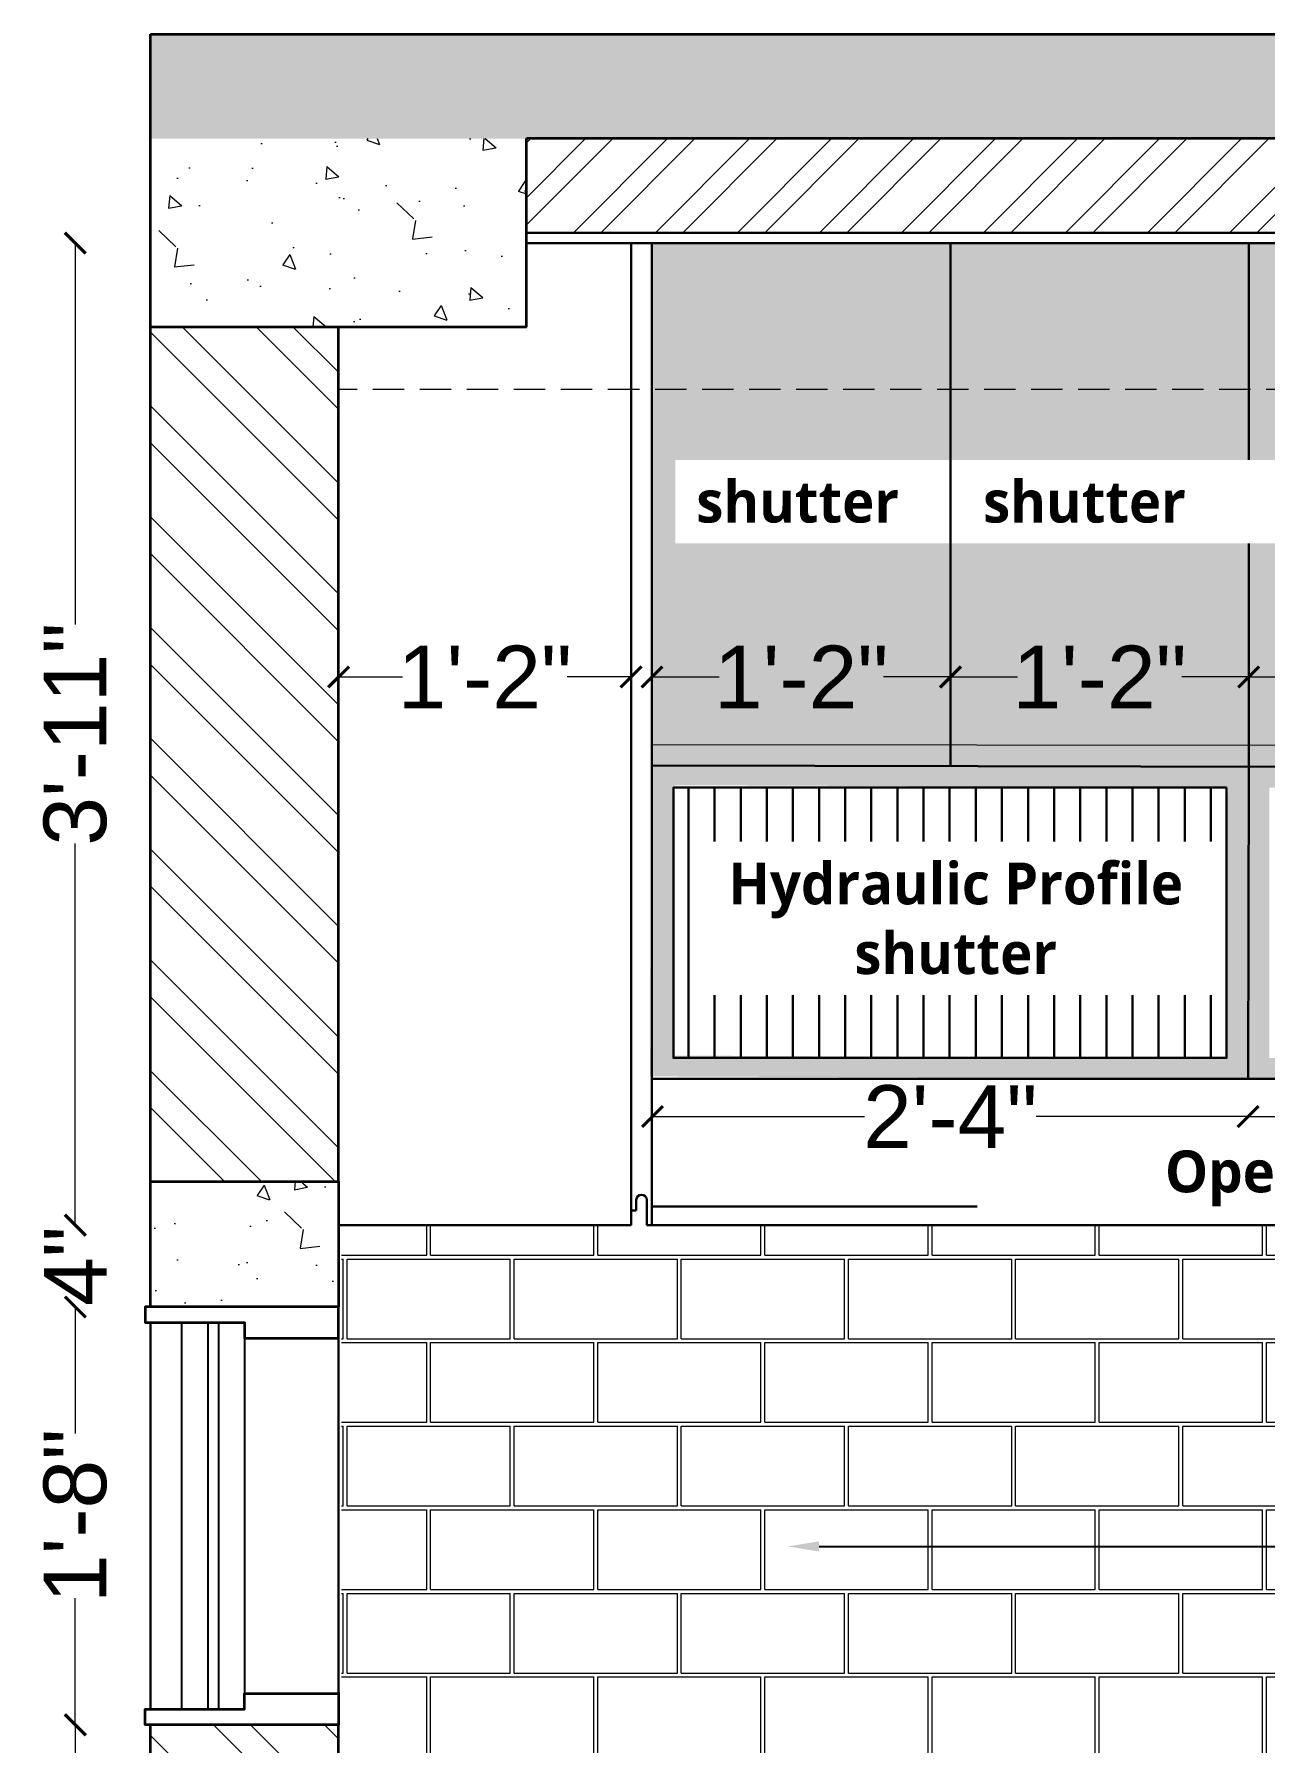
# Model space of a CAD drawing. Header units: inches. Extents: x 3324238 to 135265466, y -1036581 to 20094598.
# Drawn here: x 3355967.3 to 3356026.2, y -519115.4 to -519033.6 of the extents above; entities that cross this region are included whole.
import ezdxf
from ezdxf import colors
from ezdxf.entities.mleader import LeaderData, LeaderLine
from ezdxf.math import Vec2, Vec3

# ---------------------------------------------------------------- set-up
doc = ezdxf.new("R2010")
doc.units = ezdxf.units.IN
doc.header["$MEASUREMENT"] = 0
doc.header["$PDMODE"] = 3
doc.linetypes.add('00-Floor Plan$0$DASHED', pattern=[0.75, 0.5, -0.25])
doc.layers.add('AR HATCH-7', color=7, linetype='Continuous')
doc.layers.add('str coll', color=6, linetype='Continuous')
for name, color, linetype, lineweight in [('dim05', 1, 'Continuous', 13), ('DOOR-WINDOW', 5, 'Continuous', 0), ('FURNITURE', 32, 'Continuous', 13), ('FURNITURE-1', 251, 'Continuous', 5), ('Labelling', 1, 'Continuous', 25), ('wall', 7, 'Continuous', 30)]:
    doc.layers.add(name, color=color, linetype=linetype, lineweight=lineweight)
doc.layers.add('hatch', color=253, linetype='Continuous', lineweight=0, transparency=0.4)
doc.styles.get("Standard").update_dxf_attribs({"font": 'GOTHIC.TTF'})
doc.styles.add('The Thakors 3 inches', font='arial.ttf', dxfattribs={"height": 3})
doc.dimstyles.new('The Thakors 3 inches', dxfattribs={"dimtxt": 3, "dimasz": 1, "dimexe": 0.17999267578125, "dimexo": 0.0625, "dimgap": 0.089996337890625, "dimtad": 0, "dimzin": 0, "dimdsep": 46, "dimlunit": 4, "dimtxsty": 'The Thakors 3 inches', "dimblk": 'ARCHTICK', "dimcen": 0.089996337890625, "dimclrd": 5, "dimclre": 5, "dimclrt": 1, "dimadec": 0, "dimazin": 0, "dimtfac": 0.79998779296875, "dimtofl": 0, "dimtmove": 1, "dimatfit": 3, "dimfxl": 1, "dimtolj": 1, "dimtzin": 0, "dimlwd": 5, "dimlwe": 13, "dimarcsym": 0})
pattern_1 = [(320, (3717.112664424349, 226.9863982740208), (-0.6275213498259522, -7.172601826007535), [0.75, -8.25]), (265, (3717.112664424349, 226.9863982740208), (7.521921337000118, 1.387513336129999), [0.6, -6.6]), (10.45144445999999, (3717.060370984487, 226.3886814640136), (6.894399909686293, -5.78508846727112), [0.63740192, -7.01142112]), (316.1842, (3719.112664424349, 226.9863982740208), (-1.655192807930767, -10.67241330671572), [1.125, -12.375]), (6.635635489999989, (3718.974731354509, 226.0970308239921), (9.741186007745503, -9.346619456742285), [0.95610342, -10.5171376]), (261.18416399, (3719.112664424349, 226.9863982740208), (9.7411860026999, -9.346619450547733), [0.9, -9.90000001]), (291, (3718.612664424349, 225.9863982740208), (-4.026188906653389, -5.969070521184616), [0.75, -8.25]), (236, (3718.612664424349, 225.9863982740208), (7.25150045046853, -2.433153319215819), [0.6, -6.6]), (341.4514447399999, (3718.277148684487, 225.4889757340425), (3.225311528063537, -8.402223767299711), [0.6374019000000001, -7.01142112]), (307.5, (3717.112664424349, 226.9863982740208), (3.328938538313115, -0.1215985531729072), [0, -6.519999999999988, 0, -6.699999999999989, 0, -6.624999999999988]), (277.5, (3717.112664424349, 226.9863982740208), (3.944117118823602, -2.630695374421486), [0, -3.82, 0, -6.37, 0, -2.525]), (237.5, (3717.112664424349, 229.2163982740021), (-0.2255487173437984, -5.33822436172409), [0, -2.5, 0, -7.8, 0, -10.35]), (227.5, (3717.112664424349, 230.2163982740021), (1.001049823323176, -5.831861693423862), [0, -3.249999999999994, 0, -5.179999999999988, 0, -7.349999999999988])]

# ---------------------------------------------------------------- blocks, each defined once
blk = doc.blocks.new('_ArchTick')
at = {"color": 0, "linetype": 'ByBlock', "const_width": 0.15}
blk.add_lwpolyline([(-0.5, -0.5), (0.5, 0.5)], dxfattribs=at)
blk = doc.blocks.new('*D286')
at = {"layer": 'Defpoints', "color": 0, "lineweight": 30, "ltscale": 4, "transparency": 16777216}
for p in [(3355969.275019886, -519114.5396961501), (3355972.874505336, -519114.5396961501, -0.0418485878160695), (3355984.254860567, -519126.6231488106)]:
    blk.add_point(p, dxfattribs=at)
at = {"layer": 'dim05', "color": 5, "lineweight": 5, "ltscale": 4, "transparency": 16777216}
for p, q in [((3355969.275019886, -519114.5396961501), (3355969.275019886, -519119.2523401943)), ((3355969.275019886, -519126.6231488106), (3355969.275019886, -519121.9105047664))]:
    blk.add_line(p, q, dxfattribs=at)
for p, rotation in [((3355969.275019886, -519114.5396961501), 90), ((3355969.275019886, -519126.6231488106), 270)]:
    blk.add_blockref('_ArchTick', p, dxfattribs=dict(at, rotation=rotation))
at = {"layer": 'dim05', "color": 1, "lineweight": 5, "ltscale": 4, "transparency": 16777216, "insert": (3355969.275019885, -519120.5814224812), "char_height": 3, "attachment_point": 5, "rotation": 90, "style": 'The Thakors 3 inches'}
blk.add_mtext("\\A1;1'", dxfattribs=at)
blk = doc.blocks.new('*D302')
at = {"layer": 'Defpoints', "color": 0, "lineweight": 30, "ltscale": 4, "transparency": 16777216}
for p in [(3356011.160492434, -519064.3878749758), (3355996.874505332, -519065.3720459862, -0.1149040791741546), (3356011.160492434, -519065.3720063897, -0.0936443893751438)]:
    blk.add_point(p, dxfattribs=at)
at = {"layer": 'dim05', "color": 5, "lineweight": 5, "ltscale": 4, "transparency": 16777216}
for p, q in [((3355996.874505332, -519064.3878749758), (3356000.081322463, -519064.3878749758)), ((3356011.160492434, -519064.3878749758), (3356007.953675303, -519064.3878749758))]:
    blk.add_line(p, q, dxfattribs=at)
at = {"layer": 'dim05', "color": 5, "lineweight": 5, "ltscale": 4, "transparency": 16777216, "rotation": 180}
blk.add_blockref('_ArchTick', (3355996.874505332, -519064.3878749758), dxfattribs=at)
at = {"layer": 'dim05', "color": 5, "lineweight": 5, "ltscale": 4, "transparency": 16777216}
blk.add_blockref('_ArchTick', (3356011.160492434, -519064.3878749758), dxfattribs=at)
at = {"layer": 'dim05', "color": 1, "lineweight": 5, "ltscale": 4, "transparency": 16777216, "insert": (3356004.017498883, -519064.3878749758), "char_height": 3, "attachment_point": 5, "style": 'The Thakors 3 inches'}
blk.add_mtext('\\A1;1\'-2"', dxfattribs=at)
blk = doc.blocks.new('*D303')
at = {"layer": 'Defpoints', "color": 0, "lineweight": 30, "ltscale": 4, "transparency": 16777216}
for p in [(3356011.160491926, -519064.3878710177), (3356025.430909347, -519064.3880715575), (3356025.430909347, -519064.846451649, 0.02837334928267456)]:
    blk.add_point(p, dxfattribs=at)
at = {"layer": 'dim05', "color": 5, "lineweight": 5, "ltscale": 4, "transparency": 16777216}
for p, q in [((3356011.160491926, -519064.3880715575), (3356014.359524217, -519064.3880715575)), ((3356025.430909347, -519064.3880715575), (3356022.231877056, -519064.3880715575))]:
    blk.add_line(p, q, dxfattribs=at)
at = {"layer": 'dim05', "color": 5, "lineweight": 5, "ltscale": 4, "transparency": 16777216, "rotation": 180}
blk.add_blockref('_ArchTick', (3356011.160491926, -519064.3880715575), dxfattribs=at)
at = {"layer": 'dim05', "color": 5, "lineweight": 5, "ltscale": 4, "transparency": 16777216}
blk.add_blockref('_ArchTick', (3356025.430909347, -519064.3880715575), dxfattribs=at)
at = {"layer": 'dim05', "color": 1, "lineweight": 5, "ltscale": 4, "transparency": 16777216, "insert": (3356018.295700637, -519064.3880715575), "char_height": 3, "attachment_point": 5, "style": 'The Thakors 3 inches'}
blk.add_mtext('\\A1;1\'-2"', dxfattribs=at)
blk = doc.blocks.new('*D293')
at = {"layer": 'Defpoints', "color": 0, "lineweight": 30, "ltscale": 4, "transparency": 16777216}
for p in [(3356025.430908752, -519064.3878147579, 0.02695698524712498), (3356039.732465114, -519064.3878147579), (3356039.732465114, -519064.3878771278, -0.002927362955233548)]:
    blk.add_point(p, dxfattribs=at)
at = {"layer": 'dim05', "color": 5, "lineweight": 5, "ltscale": 4, "transparency": 16777216}
for p, q in [((3356025.430908752, -519064.3878147579), (3356028.645510513, -519064.3878147579)), ((3356039.732465114, -519064.3878147579), (3356036.517863352, -519064.3878147579))]:
    blk.add_line(p, q, dxfattribs=at)
at = {"layer": 'dim05', "color": 5, "lineweight": 5, "ltscale": 4, "transparency": 16777216, "rotation": 180}
blk.add_blockref('_ArchTick', (3356025.430908752, -519064.3878147579), dxfattribs=at)
at = {"layer": 'dim05', "color": 5, "lineweight": 5, "ltscale": 4, "transparency": 16777216}
blk.add_blockref('_ArchTick', (3356039.732465114, -519064.3878147579), dxfattribs=at)
at = {"layer": 'dim05', "color": 1, "lineweight": 5, "ltscale": 4, "transparency": 16777216, "insert": (3356032.581686933, -519064.3878147579), "char_height": 3, "attachment_point": 5, "style": 'The Thakors 3 inches'}
blk.add_mtext('\\A1;1\'-2"', dxfattribs=at)
blk = doc.blocks.new('*D305')
at = {"layer": 'Defpoints', "color": 0, "lineweight": 30, "ltscale": 4, "transparency": 16777216}
for p in [(3355996.900666489, -519083.6231815266, -0.0798210702937143), (3356025.399658789, -519083.6825481886, -0.080280943067919), (3356025.399658789, -519085.4267880022)]:
    blk.add_point(p, dxfattribs=at)
at = {"layer": 'dim05', "color": 5, "lineweight": 5, "ltscale": 4, "transparency": 16777216}
for p, q in [((3355996.900666489, -519085.4267880022), (3356007.047205864, -519085.4267880022)), ((3356025.399658789, -519085.4267880022), (3356015.253119414, -519085.4267880022))]:
    blk.add_line(p, q, dxfattribs=at)
at = {"layer": 'dim05', "color": 5, "lineweight": 5, "ltscale": 4, "transparency": 16777216, "rotation": 180}
blk.add_blockref('_ArchTick', (3355996.900666489, -519085.4267880022), dxfattribs=at)
at = {"layer": 'dim05', "color": 5, "lineweight": 5, "ltscale": 4, "transparency": 16777216}
blk.add_blockref('_ArchTick', (3356025.399658789, -519085.4267880022), dxfattribs=at)
at = {"layer": 'dim05', "color": 1, "lineweight": 5, "ltscale": 4, "transparency": 16777216, "insert": (3356011.150162639, -519085.4267880022), "char_height": 3, "attachment_point": 5, "style": 'The Thakors 3 inches'}
blk.add_mtext('\\A1;2\'-4"', dxfattribs=at)
blk = doc.blocks.new('*D306')
at = {"layer": 'Defpoints', "color": 0, "lineweight": 30, "ltscale": 4, "transparency": 16777216}
for p in [(3356025.399658789, -519083.6200481886), (3356054.018836146, -519085.3644660416, 0.1689938276285464), (3356054.018836146, -519085.4267880022)]:
    blk.add_point(p, dxfattribs=at)
at = {"layer": 'dim05', "color": 5, "lineweight": 5, "ltscale": 4, "transparency": 16777216}
for p, q in [((3356025.399658789, -519085.4267880022), (3356035.606290693, -519085.4267880022)), ((3356054.018836146, -519085.4267880022), (3356043.812204242, -519085.4267880022))]:
    blk.add_line(p, q, dxfattribs=at)
at = {"layer": 'dim05', "color": 5, "lineweight": 5, "ltscale": 4, "transparency": 16777216, "rotation": 180}
blk.add_blockref('_ArchTick', (3356025.399658789, -519085.4267880022), dxfattribs=at)
at = {"layer": 'dim05', "color": 5, "lineweight": 5, "ltscale": 4, "transparency": 16777216}
blk.add_blockref('_ArchTick', (3356054.018836146, -519085.4267880022), dxfattribs=at)
at = {"layer": 'dim05', "color": 1, "lineweight": 5, "ltscale": 4, "transparency": 16777216, "insert": (3356039.709247468, -519085.4267880022), "char_height": 3, "attachment_point": 5, "style": 'The Thakors 3 inches'}
blk.add_mtext('\\A1;2\'-4"', dxfattribs=at)
blk = doc.blocks.new('*D294')
at = {"layer": 'Defpoints', "color": 0, "lineweight": 30, "ltscale": 4, "transparency": 16777216}
for p in [(3355969.275019893, -519090.6231488103), (3355981.874505335, -519090.6231488103, -0.1149040791733569), (3355973.265235581, -519094.5396941481, 0.2632114188045307)]:
    blk.add_point(p, dxfattribs=at)
at = {"layer": 'dim05', "color": 5, "lineweight": 5, "ltscale": 4, "transparency": 16777216}
for p, q in [((3355969.275019893, -519090.6231488103), (3355969.275019893, -519089.6231488103)), ((3355969.275019893, -519094.5396941481), (3355969.275019893, -519095.5396941481))]:
    blk.add_line(p, q, dxfattribs=at)
for p, rotation in [((3355969.275019893, -519090.6231488103), 270), ((3355969.275019893, -519094.5396941481), 90)]:
    blk.add_blockref('_ArchTick', p, dxfattribs=dict(at, rotation=rotation))
at = {"layer": 'dim05', "color": 1, "lineweight": 5, "ltscale": 4, "transparency": 16777216, "insert": (3355969.275019892, -519092.58142148), "char_height": 3, "attachment_point": 5, "rotation": 90, "style": 'The Thakors 3 inches'}
blk.add_mtext('\\A1;4"', dxfattribs=at)
blk = doc.blocks.new('*D309')
at = {"layer": 'Defpoints', "color": 0, "lineweight": 30, "ltscale": 4, "transparency": 16777216}
for p in [(3355969.275019892, -519094.5396941481), (3355973.265235581, -519094.5396941481, 0.2632114188045307), (3355973.265235583, -519114.5396942486, 0.04389636631090941)]:
    blk.add_point(p, dxfattribs=at)
at = {"layer": 'dim05', "color": 5, "lineweight": 5, "ltscale": 4, "transparency": 16777216}
for p, q in [((3355969.275019892, -519094.5396941481), (3355969.275019892, -519100.6035177786)), ((3355969.275019892, -519114.5396942486), (3355969.275019892, -519108.4758706181))]:
    blk.add_line(p, q, dxfattribs=at)
for p, rotation in [((3355969.275019892, -519094.5396941481), 90), ((3355969.275019892, -519114.5396942486), 270)]:
    blk.add_blockref('_ArchTick', p, dxfattribs=dict(at, rotation=rotation))
at = {"layer": 'dim05', "color": 1, "lineweight": 5, "ltscale": 4, "transparency": 16777216, "insert": (3355969.275019891, -519104.5396941992), "char_height": 3, "attachment_point": 5, "rotation": 90, "style": 'The Thakors 3 inches'}
blk.add_mtext('\\A1;1\'-8"', dxfattribs=at)
blk = doc.blocks.new('*D310')
at = {"layer": 'Defpoints', "color": 0, "lineweight": 30, "ltscale": 4, "transparency": 16777216}
for p in [(3355969.275019901, -519043.6231950022), (3355990.900670382, -519043.6231950022, 0.02827663850504156), (3355983.52125758, -519090.6231488103, -0.1149040791741546)]:
    blk.add_point(p, dxfattribs=at)
at = {"layer": 'dim05', "color": 5, "lineweight": 5, "ltscale": 4, "transparency": 16777216}
for p, q in [((3355969.275019901, -519043.6231950022), (3355969.275019901, -519061.881402035)), ((3355969.275019901, -519090.6231488103), (3355969.275019901, -519072.3649417776))]:
    blk.add_line(p, q, dxfattribs=at)
for p, rotation in [((3355969.275019901, -519043.6231950022), 90), ((3355969.275019901, -519090.6231488103), 270)]:
    blk.add_blockref('_ArchTick', p, dxfattribs=dict(at, rotation=rotation))
at = {"layer": 'dim05', "color": 1, "lineweight": 5, "ltscale": 4, "transparency": 16777216, "insert": (3355969.2750199, -519067.1231719072), "char_height": 3, "attachment_point": 5, "rotation": 90, "style": 'The Thakors 3 inches'}
blk.add_mtext('\\A1;3\'-11"', dxfattribs=at)
blk = doc.blocks.new('*D311')
at = {"layer": 'Defpoints', "color": 0, "lineweight": 30, "ltscale": 4, "transparency": 16777216}
for p in [(3355981.874505898, -519064.3878749758), (3355981.874505898, -519064.3901106081, -0.218503667927226), (3355995.874507504, -519064.3901124745, -0.2133417445210015)]:
    blk.add_point(p, dxfattribs=at)
at = {"layer": 'dim05', "color": 5, "lineweight": 5, "ltscale": 4, "transparency": 16777216}
for p, q in [((3355981.874505898, -519064.3878749758), (3355984.938330281, -519064.3878749758)), ((3355995.874507504, -519064.3878749758), (3355992.810683121, -519064.3878749758))]:
    blk.add_line(p, q, dxfattribs=at)
at = {"layer": 'dim05', "color": 5, "lineweight": 5, "ltscale": 4, "transparency": 16777216, "rotation": 180}
blk.add_blockref('_ArchTick', (3355981.874505898, -519064.3878749758), dxfattribs=at)
at = {"layer": 'dim05', "color": 5, "lineweight": 5, "ltscale": 4, "transparency": 16777216}
blk.add_blockref('_ArchTick', (3355995.874507504, -519064.3878749758), dxfattribs=at)
at = {"layer": 'dim05', "color": 1, "lineweight": 5, "ltscale": 4, "transparency": 16777216, "insert": (3355988.874506701, -519064.3878749758), "char_height": 3, "attachment_point": 5, "style": 'The Thakors 3 inches'}
blk.add_mtext('\\A1;1\'-2"', dxfattribs=at)

msp = doc.modelspace()

# ---------------------------------------------------------------- hatches: boundary and pattern name
at = {"layer": 'AR HATCH-7', "lineweight": 30, "true_color": 0x8d9989, "transparency": 33554559}
h = msp.add_hatch(color=252, dxfattribs=at)
h.dxf.hatch_style = 1
h.paths.add_polyline_path([(3356011.160491927, -519043.6232957836), (3355996.874505333, -519043.6230942204), (3355996.874505333, -519067.6402134306), (3356011.160491927, -519067.6404149939)])
h = msp.add_hatch(color=252, dxfattribs=at)
h.dxf.hatch_style = 1
h.paths.add_polyline_path([(3356011.160309548, -519043.623295784), (3356025.446296142, -519043.6230942207), (3356025.446478521, -519067.6402134306), (3356011.160491927, -519067.6404149939)])
h = msp.add_hatch(color=252, dxfattribs=at)
h.dxf.hatch_style = 1
h.paths.add_polyline_path([(3356039.701515752, -519043.6233002262), (3356025.415529158, -519043.6230942159), (3356025.415339304, -519067.6402134258), (3356039.701325898, -519067.640419436)])
at = {"layer": 'AR HATCH-7', "lineweight": 30, "true_color": 0x636466}
h = msp.add_hatch(color=251, dxfattribs=at)
h.dxf.hatch_style = 1
h.paths.add_polyline_path([(3356011.160491927, -519067.6416026599), (3355996.874505334, -519067.6416026599), (3355996.874505334, -519068.628663132), (3356011.160491927, -519068.6286631321)])
h = msp.add_hatch(color=251, dxfattribs=at)
h.dxf.hatch_style = 1
h.paths.add_polyline_path([(3356011.160491927, -519067.6416026599), (3356025.446478519, -519067.6416026599), (3356025.446478519, -519068.628663132), (3356011.160491927, -519068.6286631321)])
h = msp.add_hatch(color=251, dxfattribs=at)
h.dxf.hatch_style = 1
h.paths.add_polyline_path([(3356039.701325573, -519067.6416026692), (3356025.415338981, -519067.6416026599), (3356025.41533898, -519068.628663132), (3356039.701325573, -519068.6286631413)])
at = {"layer": 'AR HATCH-7', "lineweight": 30, "true_color": 0xc7c8ca}
h = msp.add_hatch(color=9, dxfattribs=at)
h.dxf.hatch_style = 1
h.paths.add_polyline_path([(3355996.843607567, -519068.5643116699), (3356025.43090558, -519068.6834205936), (3356025.368659634, -519083.6230518533), (3355996.781361621, -519083.5039429296)])
h.paths.add_polyline_path([(3356024.380439055, -519082.6189257543), (3356024.434358515, -519069.6777318898), (3355997.958991094, -519069.5674223209), (3355997.905071634, -519082.5086161855)], flags=16)
h = msp.add_hatch(color=9, dxfattribs=at)
h.dxf.hatch_style = 1
h.paths.add_polyline_path([(3356054.018451709, -519068.6834205936), (3356025.430905564, -519068.6834205936), (3356025.430905564, -519083.6231815265), (3356054.018451709, -519083.6231815265)])
h.paths.add_polyline_path([(3356026.423301219, -519082.6231815265), (3356026.423301219, -519069.6818753348), (3356052.898898441, -519069.6818753348), (3356052.898898441, -519082.6231815265)], flags=16)
at = {"layer": 'AR HATCH-7', "lineweight": 30, "true_color": 0xc7c8ca, "transparency": 33554559}
h = msp.add_hatch(dxfattribs=at)
h.set_pattern_fill('ANSI31', color=9, scale=10, angle=45)
h.set_pattern_definition([(90, (1051.119154811837, 171.5367979016737), (-1.25, 0), [])])
h.paths.add_polyline_path([(3356024.376263711, -519069.6818753348), (3355997.900666489, -519069.6818753348), (3355997.900666489, -519082.6231815265), (3356024.376263711, -519082.6231815266)])
at = {"layer": 'FURNITURE-1', "true_color": 0x000000}
h = msp.add_hatch(dxfattribs=at)
h.set_pattern_fill('AR-CONC', color=18, angle=-90.00000000000001)
h.set_pattern_definition(pattern_1)
h.paths.add_polyline_path([(3356175.773600655, -519033.6230050249), (3356175.773600655, -519038.6230768978), (3355972.874509224, -519038.6228984912), (3355972.874515092, -519033.6226481727)])
h = msp.add_hatch(dxfattribs=at)
h.set_pattern_fill('AR-CONC', color=18, angle=-90.00000000000001)
h.set_pattern_definition(pattern_1)
h.paths.add_polyline_path([(3355972.874509223, -519038.6231488101), (3355990.874509223, -519038.6231488101), (3355990.874509223, -519047.6231488102), (3355972.874509223, -519047.6231488102)])
at = {"layer": 'FURNITURE-1', "lineweight": 0}
h = msp.add_hatch(dxfattribs=at)
h.set_pattern_fill('ANSI32', color=6, scale=7.4, angle=180)
h.set_pattern_definition([(225, (3954.274725185242, 226.3267422676436), (1.96222131779267, -1.96222131779267), []), (225, (3952.966577642242, 226.3267422676436), (1.96222131779267, -1.96222131779267), [])])
h.paths.add_polyline_path([(3356061.518602893, -519038.6231488101), (3355990.874509223, -519038.6231488101), (3355990.874509223, -519043.1231488101), (3356061.518602893, -519043.1231488101)])
at = {"layer": 'FURNITURE-1', "true_color": 0x000000}
h = msp.add_hatch(dxfattribs=at)
h.set_pattern_fill('AR-CONC', color=18, angle=-90.00000000000001)
h.set_pattern_definition([(320, (3723.133137258701, 180.0132174541941), (-0.6275213498259522, -7.172601826007535), [0.75, -8.25]), (265, (3723.133137258701, 180.0132174541941), (7.521921337000118, 1.387513336129999), [0.6, -6.6]), (10.45144445999999, (3723.08084381884, 179.415500644187), (6.894399909686293, -5.78508846727112), [0.63740192, -7.01142112]), (316.1842, (3725.133137258701, 180.0132174541941), (-1.655192807930767, -10.67241330671572), [1.125, -12.375]), (6.635635489999989, (3724.995204188861, 179.1238500041654), (9.741186007745503, -9.346619456742285), [0.95610342, -10.5171376]), (261.18416399, (3725.133137258701, 180.0132174541941), (9.7411860026999, -9.346619450547733), [0.9, -9.90000001]), (291, (3724.633137258701, 179.0132174541941), (-4.026188906653389, -5.969070521184616), [0.75, -8.25]), (236, (3724.633137258701, 179.0132174541941), (7.25150045046853, -2.433153319215819), [0.6, -6.6]), (341.4514447399999, (3724.297621518839, 178.5157949142158), (3.225311528063537, -8.402223767299711), [0.6374019000000001, -7.01142112]), (307.5, (3723.133137258701, 180.0132174541941), (3.328938538313115, -0.1215985531729072), [0, -6.519999999999986, 0, -6.699999999999987, 0, -6.624999999999987]), (277.5, (3723.133137258701, 180.0132174541941), (3.944117118823602, -2.630695374421486), [0, -3.82, 0, -6.37, 0, -2.525]), (237.5, (3723.133137258701, 182.2432174541755), (-0.2255487173437984, -5.33822436172409), [0, -2.5, 0, -7.8, 0, -10.35]), (227.5, (3723.133137258701, 183.2432174541755), (1.001049823323176, -5.831861693423862), [0, -3.249999999999993, 0, -5.179999999999986, 0, -7.349999999999986])])
h.paths.add_polyline_path([(3355972.874508166, -519088.539696109), (3355981.874504243, -519088.5396963611), (3355981.875040975, -519094.5396941478), (3355972.874505332, -519094.5396961909)])
at = {"layer": 'hatch', "lineweight": 15, "true_color": 0x636466}
h = msp.add_hatch(dxfattribs=at)
h.set_pattern_fill('ANSI32', color=251, scale=10, angle=90)
h.set_pattern_definition([(135, (3717.112660533749, 226.9863982740208), (-2.651650429449553, -2.651650429449553), []), (135, (3717.112660533749, 228.7541652240325), (-2.651650429449553, -2.651650429449553), [])])
h.paths.add_polyline_path([(3355972.874505333, -519047.6231488102), (3355981.874505333, -519047.6231488102), (3355981.874504243, -519088.5396941477), (3355972.874508166, -519088.539696109)])
h.paths.add_polyline_path([(3355981.874505333, -519129.123274721), (3355981.374505332, -519129.1232747209), (3355981.374505332, -519128.7328851016), (3355981.874505333, -519128.7328851016), (3355981.874505333, -519128.1231488102), (3355980.374505333, -519128.1231488101), (3355980.374505333, -519126.6231488102), (3355981.874505333, -519126.6231488102), (3355981.874505334, -519114.5396961498), (3355972.874505335, -519114.5396961498), (3355972.874505334, -519161.6231488102), (3355981.874505333, -519161.6231488102)])
at = {"layer": 'str coll', "lineweight": 5, "true_color": 0xc7c8ca}
h = msp.add_hatch(dxfattribs=at)
h.set_pattern_fill('AR-B816C', color=9, scale=0.5)
h.set_pattern_definition([(0, (3954.274721294641, 231.7497496827273), (4, 4), [7.8125, -0.1875]), (0, (3950.274721294641, 231.9372496827273), (4, 4), [7.8125, -0.1875]), (90, (3954.274721294641, 231.7497496827273), (-4, 4), [-4.1875, 3.8125]), (90, (3954.087221294641, 231.7497496827273), (-4, 4), [-4.1875, 3.8125])])
h.paths.add_polyline_path([(3356053.854129101, -519090.6229234673), (3355982.011068124, -519090.6231441906), (3355982.011121102, -519126.6231488099), (3356053.854182079, -519126.6229280865)])

# ---------------------------------------------------------------- linework, layer by layer
at = {"color": 1, "lineweight": 35}
for p, q in [((3355972.874509224, -519038.6231488102, -0.09435131024149905), (3355972.874531255, -519033.6231488103, -0.1467189364530909)), ((3355972.874531254, -519033.6231488102, -0.146718936454558), (3356175.773600655, -519033.6231488102, -0.06136055165410989)), ((3355972.874509224, -519047.6231488102, -0.09435131024149905), (3355972.874509224, -519038.6231488102, -0.09435131024149905)), ((3356061.518602893, -519038.6231488101, -0.155409413178734), (3355990.874509223, -519038.6231488101, -0.155409413178734)), ((3355990.874509223, -519047.6231488102, -0.09435131024149905), (3355990.874509223, -519038.6231488102, -0.09435131024149905)), ((3355972.874509224, -519047.6231488102, -0.09435131024149905), (3355990.874509223, -519047.6231488102, -0.09435131024149905))]:
    msp.add_line(p, q, dxfattribs=at)
at = {"lineweight": 35}
for points, elevation in [([(3355981.874505332, -519096.0396941466), (3355981.874505332, -519094.5396941479), (3355972.624505333, -519094.5396961909), (3355972.624504424, -519095.2896900635), (3355977.374505332, -519095.2896900635), (3355977.374505333, -519096.0396941479), (3355981.874505332, -519096.0396941466)], 0.1596118300523959), ([(3355981.874505335, -519112.9946726973), (3355981.874505334, -519114.5396961498), (3355972.624505335, -519114.5396941068), (3355972.624504426, -519113.7897002343), (3355977.374505335, -519113.7897002343), (3355977.374505335, -519113.0396961498), (3355981.874505335, -519113.0396961511)], -0.05970322244216194)]:
    msp.add_lwpolyline(points, dxfattribs=dict(at, elevation=elevation))
at = {"layer": 'dim05', "color": 251, "linetype": '00-Floor Plan$0$DASHED', "lineweight": 18, "ltscale": 3, "true_color": 0x636466}
msp.add_line((3356061.518618341, -519050.6231488105, 0.06539423887547507), (3355981.874507733, -519050.6231381929, -0.218503667927226), dxfattribs=at)
at = {"layer": 'DOOR-WINDOW', "color": 5, "lineweight": 30}
for p, q in [((3355972.874504408, -519095.3028102622, 0.1596617532247995), (3355972.874505336, -519113.7897002344, -0.05970259065037099)), ((3355981.874505334, -519096.0396941466, 0.1596638080716302), (3355981.874505336, -519113.0396961511, -0.05970322244216194))]:
    msp.add_line(p, q, dxfattribs=at)
at = {"layer": 'DOOR-WINDOW', "color": 5, "lineweight": 25}
for p, q in [((3355975.624505332, -519095.2896900635, 0.1596118300523959), (3355975.624505335, -519113.7897002343, -0.05970322244216194)), ((3355976.124505332, -519095.2896900635, 0.1596118300523959), (3355976.124505335, -519113.7897002343, -0.05970322244216194))]:
    msp.add_line(p, q, dxfattribs=at)
at = {"layer": 'DOOR-WINDOW', "color": 5, "lineweight": 25, "elevation": -0.002047406490684037}
msp.add_lwpolyline([(3355977.374505335, -519113.7897002343), (3355974.374505335, -519113.7897002343), (3355974.374505332, -519095.2896900635), (3355977.374505332, -519095.2896900635)], close=True, dxfattribs=at)
at = {"layer": 'FURNITURE', "lineweight": 30}
for p, q in [((3355995.373460387, -519043.623195002, -0.1709095377538346), (3356054.034789872, -519043.623195002, 0.05188576420255078)), ((3355995.874509222, -519043.6231488101, -0.2092553904122171), (3355995.874505332, -519090.6231488101, -0.218503667927226)), ((3355996.874505332, -519059.6231488099, -0.218503667927226), (3355996.874509223, -519043.6231488102, -0.1554094131847059)), ((3356025.430908751, -519068.675174861, -0.06769475127901836), (3356025.430912642, -519043.6751791815, -0.1168722869270734)), ((3355996.874505332, -519059.6231488099, -0.218503667927226), (3355996.874505332, -519090.6231488101, -0.218503667927226)), ((3355996.874505332, -519068.6231488098, -0.1140926956033862), (3356054.018451709, -519068.7407009662, -0.05897136595576785)), ((3356025.430908751, -519068.6818905779, -0.0676807353716643), (3356025.399782465, -519083.6231815266, -0.1834206590467856)), ((3355996.900666489, -519083.6231815266, -0.1834206590467856), (3356054.018451709, -519083.6231815265, -0.1834206590467856)), ((3355996.124505332, -519089.9191470348, -0.218503667927226), (3355995.874505332, -519089.9191470349, -0.218503667927226)), ((3355996.124505332, -519089.9191470348, -0.218503667927226), (3355996.124505332, -519089.4191470348, -0.218503667927226)), ((3355996.624505332, -519090.6231488101, -0.218503667927226), (3355996.624505332, -519089.4191470348, -0.218503667927226)), ((3356054.01845245, -519089.7264445573, -0.2635071219774899), (3355996.874505332, -519089.7264445574, -0.2635071219774899)), ((3355995.874505332, -519090.6231488101, -0.218503667927226), (3355981.874505332, -519090.6231488101, -0.218503667927226)), ((3355996.874505332, -519090.6231488101, -0.218503667927226), (3355996.624505332, -519090.6231488101, -0.218503667927226)), ((3355996.875074547, -519090.6231488101, -0.1678905811447768), (3356022.875040189, -519090.6231272375, -0.1852873561916873)), ((3356022.875040189, -519090.6231272375, -0.1852873561916873), (3356054.018452383, -519090.6227524021, -0.02357559704415241))]:
    msp.add_line(p, q, dxfattribs=at)
at = {"layer": 'FURNITURE', "lineweight": 5}
msp.add_line((3355996.874505332, -519067.6248236571, -0.01581513783563863), (3356054.018451709, -519067.6871890043, -0.05869636591386759), dxfattribs=at)
at = {"layer": 'FURNITURE', "lineweight": 30, "elevation": -0.218503667927226}
msp.add_lwpolyline([(3355996.874509223, -519043.6231488102), (3355990.874509223, -519043.6231488101), (3355990.874509223, -519047.6231488102), (3355981.874508133, -519047.6231488103), (3355981.874505333, -519068.6231488101), (3355981.874505332, -519090.6231488101)], dxfattribs=at)
at = {"layer": 'FURNITURE', "lineweight": 30, "elevation": -0.0368026747831789}
msp.add_lwpolyline([(3356024.376263711, -519069.6818753348), (3355997.900666489, -519069.6818753348), (3355997.900666489, -519082.6231815265), (3356024.376263711, -519082.6231815266)], close=True, dxfattribs=at)
at = {"layer": 'FURNITURE', "lineweight": 30}
msp.add_arc((3355996.374505332, -519089.4191470348, -0.218503667927226), 0.25, 0, 180, dxfattribs=at)
at = {"layer": 'wall', "color": 6, "lineweight": 30, "ltscale": 0.5}
for p, q in [((3356061.54476405, -519043.123195002, -0.07532295024802979), (3355990.90067038, -519043.123195002, -0.07532295024802979)), ((3356061.518602893, -519043.623195002, -0.07532295024802979), (3355990.90067038, -519043.623195002, -0.07532295024802979))]:
    msp.add_line(p, q, dxfattribs=at)
at = {"layer": 'wall', "lineweight": 35}
for p, q in [((3355972.874508166, -519088.539696109, -0.05970322244216194), (3355972.874509224, -519047.6231488102, -0.0943513102410443)), ((3355981.874504243, -519088.5396941477, -0.05970322244216194), (3355981.874508133, -519047.6231488103, -0.09435131024149905)), ((3355972.874508166, -519088.539696109, -0.05970322244216194), (3355981.874504243, -519088.5396963611, -0.05970322205072203)), ((3355981.874505333, -519094.5396941477, 0.1596118300523959), (3355972.874505333, -519094.5396941477, 0.1596118300523959)), ((3355972.874505334, -519161.6231488102, -0.1035989960280423), (3355972.874505335, -519114.5396961498, -0.1454481755725775)), ((3355981.874505334, -519114.5396961498, -0.05970322244216194), (3355972.874505335, -519114.5396961498, -0.05970322244216194)), ((3355981.874505333, -519126.6231488102, -0.1077142263426005), (3355981.874505334, -519114.5396961498, -0.1271004259205231))]:
    msp.add_line(p, q, dxfattribs=at)
at = {"layer": 'wall', "lineweight": 35, "elevation": -0.218503667927226}
msp.add_lwpolyline([(3355972.874505332, -519088.539696109), (3355981.874505332, -519088.5396941477), (3355981.874505332, -519094.5396941477), (3355972.874505332, -519094.539696109)], close=True, dxfattribs=at)

# ---------------------------------------------------------------- dimensions: what is measured, and where the dimension line sits
at = {"layer": 'dim05', "lineweight": 5, "ltscale": 4}
for base, p1, p2, picture, middle in [((3355969.275019901, -519043.6231950022, -0.1035995887530713), (3355983.521257578, -519090.6231488101, -0.218503667927226), (3355990.90067038, -519043.623195002, -0.07532295024802979), '*D310', (3355969.2750199, -519067.1231719072, -0.1035995887530713)), ((3355969.275019893, -519090.6231488103, -0.1035995887530713), (3355973.26523558, -519094.5396941478, 0.1596118300514593), (3355981.874505333, -519090.6231488101, -0.2185036679264282), '*D294', (3355969.275019892, -519092.58142148, -0.1035995887530713)), ((3355969.275019892, -519094.5396941481, -0.1035995887530713), (3355973.265235581, -519114.5396942483, -0.05970322244216194), (3355973.26523558, -519094.5396941478, 0.1596118300514593), '*D309', (3355969.275019891, -519104.5396941992, -0.1035995887530713)), ((3355969.275019886, -519114.5396961501, -0.103599587756508), (3355984.254860565, -519126.6231488104, -0.103599587756508), (3355972.874505335, -519114.5396961498, -0.1454481755725775), '*D286', (3355969.275019885, -519120.5814224812, -0.103599587756508))]:
    dim = msp.add_linear_dim(base=base, p1=p1, p2=p2, angle=90, dimstyle='The Thakors 3 inches', override={"dimtxt": 32, "dimdec": 0, "dimse1": 1, "dimse2": 1}, dxfattribs=at)
    dim.commit()
    dim.dimension.update_dxf_attribs({"geometry": picture, "text_midpoint": middle})
for base, p1, p2, picture, middle in [((3355981.874505898, -519064.3878749758), (3355995.874507504, -519064.3901124745, -0.2133417445210015), (3355981.874505898, -519064.3901106081, -0.218503667927226), '*D311', (3355988.874506701, -519064.3878749758)), ((3356011.160492434, -519064.3878749758, -0.1035995887530713), (3355996.874505332, -519065.3720459862, -0.218503667927226), (3356011.160492434, -519065.3720063897, -0.1972439781282151), '*D302', (3356004.017498883, -519064.3878749758, -0.1035995887530713)), ((3356025.430909347, -519064.3880715575, -0.1035995887530713), (3356011.160491926, -519064.3878710177, -0.1035995887530713), (3356025.430909347, -519064.846451649, -0.07522623947039679), '*D303', (3356018.295700637, -519064.3880715575, -0.1035995887530713)), ((3356039.732465114, -519064.3878147579, -0.1035995887530713), (3356025.430908752, -519064.3878147579, -0.07664260350594637), (3356039.732465114, -519064.3878771278, -0.1065269517083049), '*D293', (3356032.581686933, -519064.3878147579, -0.1035995887530713))]:
    dim = msp.add_linear_dim(base=base, p1=p1, p2=p2, dimstyle='The Thakors 3 inches', override={"dimtxt": 32, "dimdec": 0, "dimse1": 1, "dimse2": 1}, dxfattribs=at)
    dim.commit()
    dim.dimension.update_dxf_attribs({"geometry": picture, "text_midpoint": middle})

# ---------------------------------------------------------------- leaders
at = {"layer": 'Labelling', "lineweight": 5}
ml = msp.add_multileader_mtext('Standard', dxfattribs=at)
ml.set_content('wall tiles\\P ( as per \\Pselection)', color=256)
ml.set_leader_properties()
ml.build(insert=Vec2(0, 0))
ml.multileader.update_dxf_attribs({"dogleg_length": 2.134232808835805, "arrow_head_size": 1.5})
ctx = ml.context
ctx.base_point, ctx.char_height, ctx.arrow_head_size, ctx.landing_gap_size, ctx.plane_origin = Vec3(3356176.235870452, -519106.0008531548, -0.1035995887530713), 3, 1.5, 0.09, Vec3(3355995.701252257, -519106.0008531548, -0.1035995887530713)
notes = []
notes.append((ctx, [(0, (1, 1, 0), (3356016.631311864, -519106.0008531548, -0.1035995887530713), (1, 0), 159.6045585880056, [(0, [(3356003.374266326, -519106.0008531548, -0.1035995887530713)], 0, [])])]))
ctx.mtext.insert, ctx.mtext.flow_direction = Vec3(3356176.325870452, -519104.0664547863, -0.1035995887530713), 5
for ctx, leaders in notes:
    for number, flags, end, landing, length, lines in leaders:
        leader = LeaderData()
        leader.index, (leader.has_last_leader_line, leader.has_dogleg_vector, leader.attachment_direction) = number, flags
        leader.last_leader_point, leader.dogleg_vector, leader.dogleg_length = Vec3(end), Vec3(landing), length
        for number, points, colour, breaks in lines:
            line = LeaderLine()
            line.index, line.vertices, line.color, line.breaks = number, Vec3.list(points), colors.encode_raw_color(colour), breaks
            leader.lines.append(line)
        ctx.leaders.append(leader)

# ---------------------------------------------------------------- next in the draw order: texts
at = {"char_height": 2, "attachment_point": 7, "bg_fill": 2}
for s, insert, width in [('{\\fMalgun Gothic|b1|i0|c0|p34;shutter }', (3355998.994412739, -519057.0253125752, -0.3140899299142045), 19.51962875109507), ('\\pxqc;{\\fMalgun Gothic|b1|i0|c0|p34;Hydraulic Profile \\Pshutter}', (3355999.949743798, -519078.6344470165, -0.2185033424143716), 22.91855184268547), ('\\pxqc;{\\fMalgun Gothic|b1|i0|c0|p34;Open}', (3356013.448854371, -519089.7264445582, -0.3784108756485897), 22.91855184268547)]:
    msp.add_mtext(s, dxfattribs=dict(at, insert=insert, width=width))

# ---------------------------------------------------------------- next in the draw order: linework, layer by layer
at = {"layer": 'FURNITURE', "lineweight": 30}
msp.add_line((3356011.160491927, -519068.6286631321, -0.1908378028994575), (3356011.160495818, -519043.6286674525, -0.2400153385475126), dxfattribs=at)

# ---------------------------------------------------------------- next in the draw order: texts
at = {"insert": (3356012.722929467, -519057.0253125752, -0.3140899299142045), "char_height": 2, "width": 19.51962875109507, "attachment_point": 7, "bg_fill": 2}
msp.add_mtext('{\\fMalgun Gothic|b1|i0|c0|p34;shutter }', dxfattribs=at)

# ---------------------------------------------------------------- next in the draw order: dimensions: what is measured, and where the dimension line sits
at = {"layer": 'dim05', "lineweight": 5, "ltscale": 4}
dim = msp.add_linear_dim(base=(3356025.399658789, -519085.4267880022, -0.1035995887530713), p1=(3355996.900666489, -519083.6231815266, -0.1834206590467856), p2=(3356025.399658789, -519083.6825481886, -0.1838805318209903), dimstyle='The Thakors 3 inches', override={"dimtxt": 32, "dimdec": 0, "dimse1": 1, "dimse2": 1}, dxfattribs=at)
dim.commit()
dim.dimension.update_dxf_attribs({"geometry": '*D305', "text_midpoint": (3356011.150162639, -519085.4267880022, -0.1035995887530713)})
dim = msp.add_linear_dim(base=(3356054.018836146, -519085.4267880022, -0.1035995887530713), p1=(3356025.399658789, -519083.6200481886, -0.1035995887530713), p2=(3356054.018836146, -519085.3644660416, 0.06539423887547507), text='2\'-4"', dimstyle='The Thakors 3 inches', override={"dimtxt": 32, "dimdec": 0, "dimse1": 1, "dimse2": 1}, dxfattribs=at)
dim.commit()
dim.dimension.update_dxf_attribs({"geometry": '*D306', "text_midpoint": (3356039.709247468, -519085.4267880022, -0.1035995887530713)})

doc.saveas('drawing.dxf')
